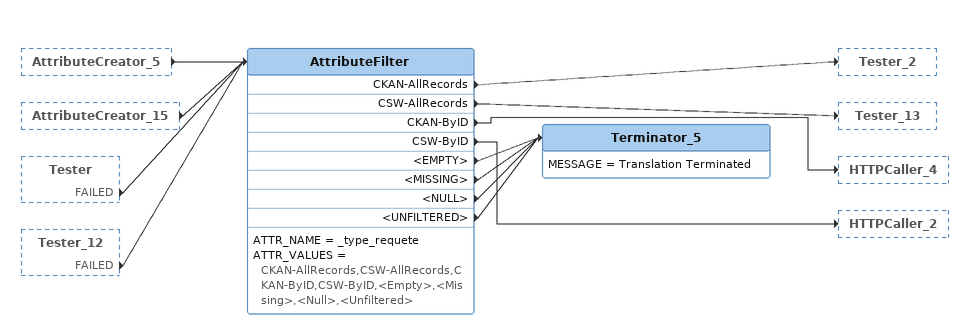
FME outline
AttributeCreator_5 [outside]
    -> AttributeFilter
AttributeCreator_15 [outside]
    -> AttributeFilter
Tester [outside]
    FAILED -> AttributeFilter
Tester_12 [outside]
    FAILED -> AttributeFilter
AttributeFilter
    ATTR_NAME = _type_requete
    ATTR_VALUES = CKAN-AllRecords,CSW-AllRecords,CKAN-ByID,CSW-ByID,<Empty>,<Missing>,<Null>,<Unfiltered>
    CKAN-AllRecords -> Tester_2
    CSW-AllRecords -> Tester_13
    CKAN-ByID -> HTTPCaller_4
    CSW-ByID -> HTTPCaller_2
    <EMPTY> -> Terminator_5
    <MISSING> -> Terminator_5
    <NULL> -> Terminator_5
    <UNFILTERED> -> Terminator_5
Terminator_5
    MESSAGE = Translation Terminated
